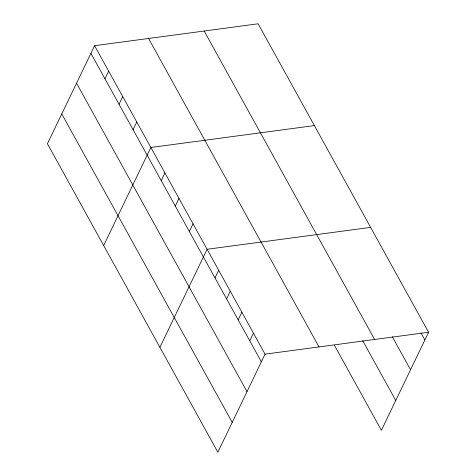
<?xml version="1.0" encoding="UTF-8"?>
<svg xmlns="http://www.w3.org/2000/svg" width="476" height="476" viewBox="0 0 476 476"><rect width="100%" height="100%" fill="white"/><g stroke="black" fill="none" stroke-linecap="round" stroke-linejoin="round"><path stroke-width="0.71" d="M94.599 45.696L47.416 143.746L217.859 452.2L265.049 354.15L94.599 45.696L258.141 23.8L428.584 332.254L381.401 430.304L334.336 345.136M104.97 78.82L108.665 71.144M119.03 104.268L122.725 96.592M133.09 129.716L136.785 122.04M103.661 245.539L150.85 147.489L314.386 125.593M161.215 180.612L164.91 172.937M175.275 206.06L178.97 198.379M189.341 231.503L193.036 223.827M159.906 347.325L207.096 249.275L370.637 227.379M214.991 277.925L218.686 270.249M226.582 298.904L230.277 291.229M238.173 319.878L241.867 312.202M249.763 340.852L253.458 333.176M265.049 354.15L428.584 332.254M421.028 332.938L424.889 339.929M392.278 336.705L410.538 369.751M204.174 31.023L374.618 339.477M362.736 340.733L395.752 400.483M148.571 38.473L319.015 346.927M90.91 53.371L261.354 361.825M76.553 83.199L247.002 391.653M61.767 113.925L232.211 422.379"/></g></svg>
